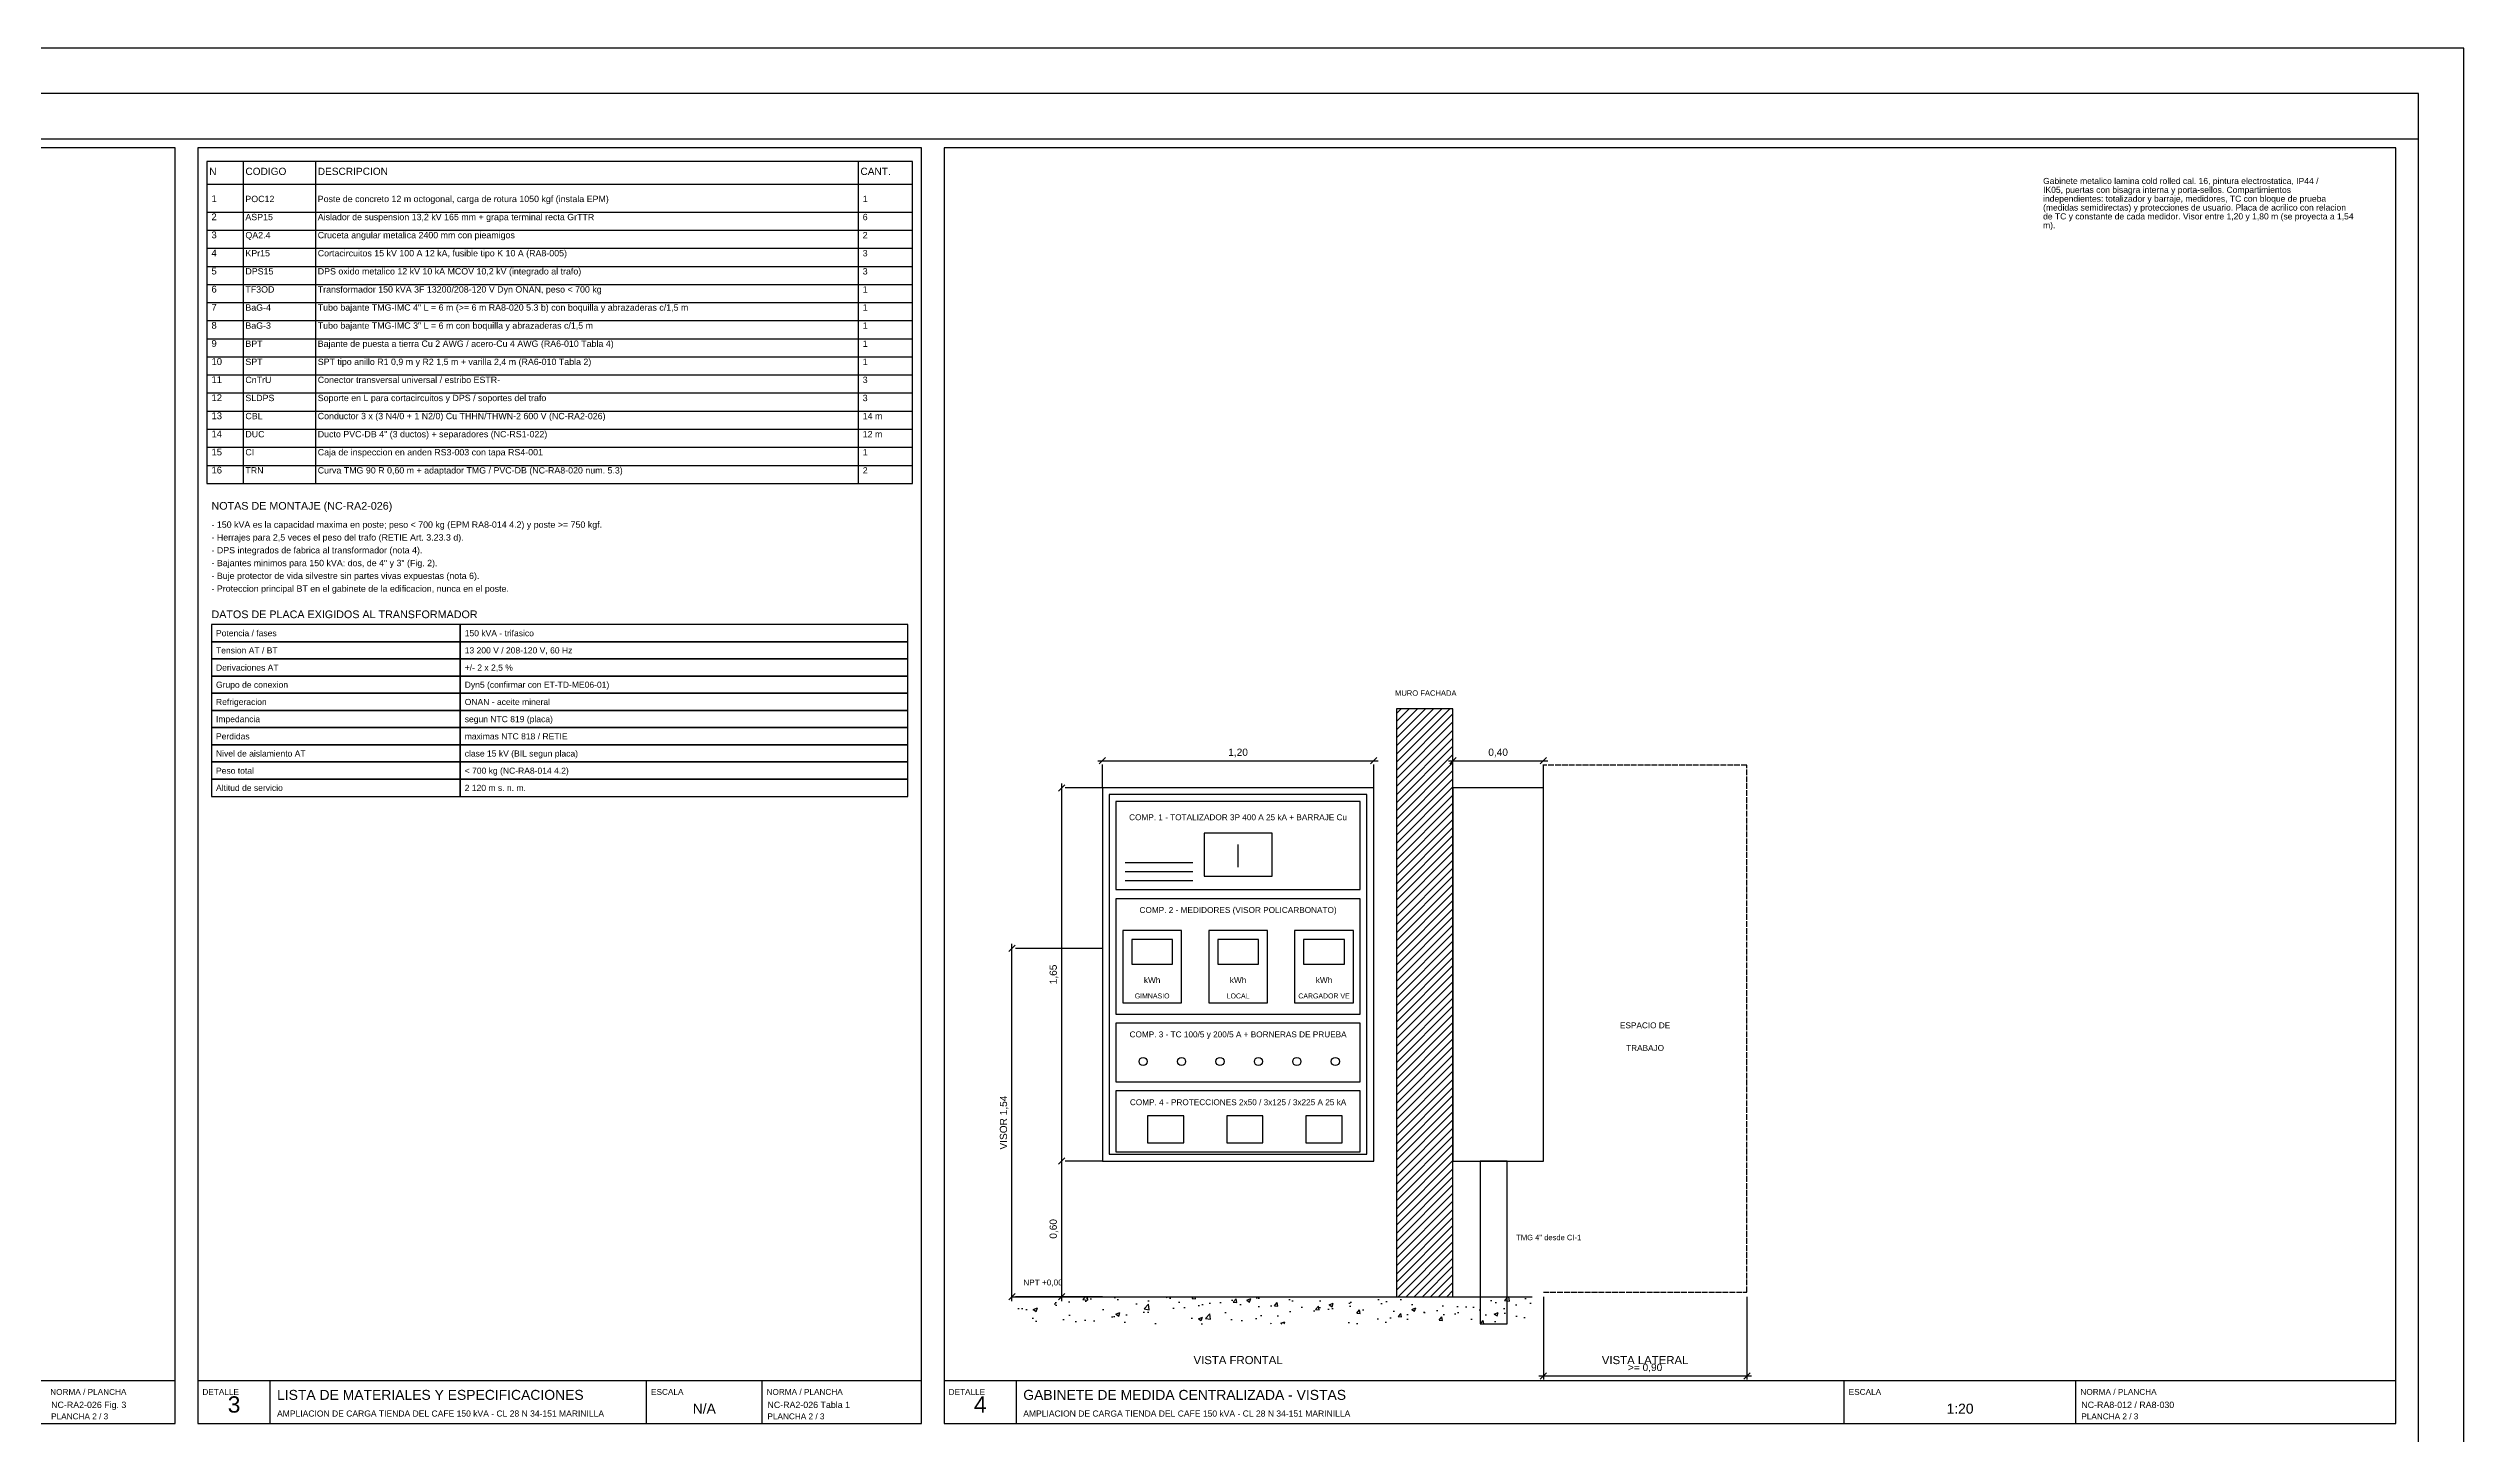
# Paper-space layout 'PLANCHA 2' of a CAD drawing. Header units: metres, sheet in millimetres. Extents: x 0 to 841, y 0 to 594.
# Drawn here: x 307 to 841, y 288 to 594 of the extents above; entities that cross this region are included whole.
import ezdxf
from ezdxf.enums import TextEntityAlignment as Align

# ---------------------------------------------------------------- set-up
doc = ezdxf.new("R2010")
doc.units = ezdxf.units.M
doc.linetypes.add('DASHED', pattern=[1.524, 1.27, -0.254])
for name, color, linetype in [('COTAS', 7, 'CONTINUOUS'), ('DET_CONTORNO', 7, 'CONTINUOUS'), ('DET_FINO', 7, 'CONTINUOUS'), ('DET_HATCH', 8, 'CONTINUOUS'), ('DET_OCULTO', 8, 'DASHED'), ('MARCO', 7, 'CONTINUOUS'), ('TABLAS', 7, 'CONTINUOUS'), ('TEXTO', 7, 'CONTINUOUS'), ('TITULOS', 5, 'CONTINUOUS')]:
    doc.layers.add(name, color=color, linetype=linetype)
doc.styles.add('ARIAL', font='arial.ttf')

psp = doc.layouts.new('PLANCHA 2')

# ---------------------------------------------------------------- hatches: boundary and pattern name
at = {"layer": 'DET_HATCH'}
h = psp.add_hatch(dxfattribs=at)
h.set_pattern_fill('ANSI31', scale=0.4)
h.paths.add_polyline_path([(605, 318), (617.5, 318), (617.5, 448), (605, 448)])
h = psp.add_hatch(dxfattribs=at)
h.set_pattern_fill('AR-CONC', scale=0.05)
h.paths.add_polyline_path([(520, 318), (635, 318), (635, 312), (520, 312)])

# ---------------------------------------------------------------- linework, layer by layer
at = {"layer": 'COTAS'}
for p, q in [((539, 436.5), (601, 436.5)), ((539.3, 435.8), (540.7, 437.2)), ((540, 430.5), (540, 435.7)), ((599.3, 435.8), (600.7, 437.2)), ((600, 430.5), (600, 435.7)), ((616.5, 436.5), (638.5, 436.5)), ((616.8, 435.8), (618.2, 437.2)), ((617.5, 430.5), (617.5, 435.7)), ((636.8, 435.8), (638.2, 437.2)), ((637.5, 430.5), (637.5, 435.7)), ((530.3, 429.8), (531.7, 431.2)), ((531, 347), (531, 431.5)), ((540, 430.5), (531.8, 430.5)), ((519.3, 394.3), (520.7, 395.7)), ((520, 317), (520, 396)), ((540, 395), (520.8, 395)), ((530.3, 347.3), (531.7, 348.7)), ((530.3, 347.3), (531.7, 348.7)), ((531, 317), (531, 349)), ((540, 348), (531.8, 348)), ((540, 348), (531.8, 348)), ((519.3, 317.3), (520.7, 318.7)), ((540, 318), (520.8, 318)), ((530.3, 317.3), (531.7, 318.7)), ((540, 318), (531.8, 318)), ((637.5, 318), (637.5, 299.7)), ((682.5, 318), (682.5, 299.7)), ((636.5, 300.5), (683.5, 300.5)), ((636.8, 299.8), (638.2, 301.2)), ((681.8, 299.8), (683.2, 301.2))]:
    psp.add_line(p, q, dxfattribs=at)
at = {"layer": 'DET_CONTORNO'}
for p, q in [((637.5, 348), (637.5, 430.5)), ((545, 414), (560, 414)), ((545, 412), (560, 412)), ((545, 410), (560, 410)), ((520, 318), (635, 318))]:
    psp.add_line(p, q, dxfattribs=at)
for points in [[(605, 318), (617.5, 318), (617.5, 448), (605, 448)], [(540, 348), (600, 348), (600, 430.5), (540, 430.5)], [(617.5, 348), (637.5, 348), (637.5, 430.5), (617.5, 430.5)], [(562.5, 411), (577.5, 411), (577.5, 420.5), (562.5, 420.5)], [(544.5, 383), (557.5, 383), (557.5, 399), (544.5, 399)], [(563.5, 383), (576.5, 383), (576.5, 399), (563.5, 399)], [(582.5, 383), (595.5, 383), (595.5, 399), (582.5, 399)], [(550, 352), (558, 352), (558, 358), (550, 358)], [(567.5, 352), (575.5, 352), (575.5, 358), (567.5, 358)], [(585, 352), (593, 352), (593, 358), (585, 358)]]:
    psp.add_lwpolyline(points, close=True, dxfattribs=at)
for centre in [(549, 370), (557.5, 370), (566, 370), (574.5, 370), (583, 370), (591.5, 370)]:
    psp.add_circle(centre, 0.9, dxfattribs=at)
at = {"layer": 'DET_FINO'}
psp.add_line((570, 413), (570, 418), dxfattribs=at)
for points in [[(541.5, 349.5), (598.5, 349.5), (598.5, 429), (541.5, 429)], [(543, 408), (597, 408), (597, 427.5), (543, 427.5)], [(543, 380.5), (597, 380.5), (597, 406), (543, 406)], [(546.5, 391.5), (555.5, 391.5), (555.5, 397), (546.5, 397)], [(565.5, 391.5), (574.5, 391.5), (574.5, 397), (565.5, 397)], [(584.5, 391.5), (593.5, 391.5), (593.5, 397), (584.5, 397)], [(543, 365.5), (597, 365.5), (597, 378.5), (543, 378.5)], [(543, 350), (597, 350), (597, 363.5), (543, 363.5)], [(623.5, 312), (629.5, 312), (629.5, 348), (623.5, 348)]]:
    psp.add_lwpolyline(points, close=True, dxfattribs=at)
at = {"layer": 'DET_OCULTO'}
psp.add_lwpolyline([(637.5, 319), (682.5, 319), (682.5, 435.5), (637.5, 435.5)], dxfattribs=at)
at = {"layer": 'MARCO'}
for p, q in [((10, 574), (831, 574)), ((205, 299.5), (335, 299.5)), ((340, 299.5), (500, 299.5)), ((356, 290), (356, 299.5)), ((439.2, 290), (439.2, 299.5)), ((464.736, 290), (464.736, 299.5)), ((505, 299.5), (826, 299.5)), ((521, 290), (521, 299.5)), ((704.02, 290), (704.02, 299.5)), ((755.252, 290), (755.252, 299.5))]:
    psp.add_line(p, q, dxfattribs=at)
for points in [[(0, 0), (841, 0), (841, 594), (0, 594)], [(10, 10), (831, 10), (831, 584), (10, 584)], [(205, 290), (335, 290), (335, 572), (205, 572)], [(340, 290), (500, 290), (500, 572), (340, 572)], [(505, 290), (826, 290), (826, 572), (505, 572)]]:
    psp.add_lwpolyline(points, close=True, dxfattribs=at)
at = {"layer": 'TABLAS'}
for p, q in [((350, 569), (350, 497.8)), ((366, 569), (366, 497.8)), ((486, 569), (486, 497.8)), ((342, 564), (498, 564)), ((342, 557.8), (498, 557.8)), ((342, 553.8), (498, 553.8)), ((342, 549.8), (498, 549.8)), ((342, 545.8), (498, 545.8)), ((342, 541.8), (498, 541.8)), ((342, 537.8), (498, 537.8)), ((342, 533.8), (498, 533.8)), ((342, 529.8), (498, 529.8)), ((342, 525.8), (498, 525.8)), ((342, 521.8), (498, 521.8)), ((342, 517.8), (498, 517.8)), ((342, 513.8), (498, 513.8)), ((342, 509.8), (498, 509.8)), ((342, 505.8), (498, 505.8)), ((342, 501.8), (498, 501.8)), ((342, 497.8), (498, 497.8))]:
    psp.add_line(p, q, dxfattribs=at)
for points in [[(342, 497.8), (498, 497.8), (498, 569), (342, 569)], [(343, 462.82), (398, 462.82), (398, 466.62), (343, 466.62)], [(398, 462.82), (497, 462.82), (497, 466.62), (398, 466.62)], [(343, 459.02), (398, 459.02), (398, 462.82), (343, 462.82)], [(398, 459.02), (497, 459.02), (497, 462.82), (398, 462.82)], [(343, 455.22), (398, 455.22), (398, 459.02), (343, 459.02)], [(343, 451.42), (398, 451.42), (398, 455.22), (343, 455.22)], [(398, 455.22), (497, 455.22), (497, 459.02), (398, 459.02)], [(398, 451.42), (497, 451.42), (497, 455.22), (398, 455.22)], [(343, 447.62), (398, 447.62), (398, 451.42), (343, 451.42)], [(398, 447.62), (497, 447.62), (497, 451.42), (398, 451.42)], [(343, 443.82), (398, 443.82), (398, 447.62), (343, 447.62)], [(343, 440.02), (398, 440.02), (398, 443.82), (343, 443.82)], [(398, 443.82), (497, 443.82), (497, 447.62), (398, 447.62)], [(398, 440.02), (497, 440.02), (497, 443.82), (398, 443.82)], [(343, 436.22), (398, 436.22), (398, 440.02), (343, 440.02)], [(398, 436.22), (497, 436.22), (497, 440.02), (398, 440.02)], [(343, 432.42), (398, 432.42), (398, 436.22), (343, 436.22)], [(398, 432.42), (497, 432.42), (497, 436.22), (398, 436.22)], [(343, 428.62), (398, 428.62), (398, 432.42), (343, 432.42)], [(398, 428.62), (497, 428.62), (497, 432.42), (398, 432.42)]]:
    psp.add_lwpolyline(points, close=True, dxfattribs=at)

# ---------------------------------------------------------------- texts
at = {"layer": 'COTAS', "style": 'ARIAL'}
for s, p in [('1,20', (570, 437.1)), ('0,40', (627.5, 437.1)), ('>= 0,90', (660, 301.1))]:
    psp.add_text(s, height=1.6, dxfattribs=at).set_placement(p, align=Align.BOTTOM_CENTER)
for s, p in [('1,65', (530.4, 389.25)), ('VISOR 1,54', (519.4, 356.5)), ('0,60', (530.4, 333))]:
    psp.add_text(s, height=1.6, rotation=90, dxfattribs=at).set_placement(p, align=Align.BOTTOM_CENTER)
at = {"layer": 'TEXTO', "style": 'ARIAL'}
for s, height, p in [('1', 1.5, (343, 560)), ('POC12', 1.4, (350.5, 560)), ('Poste de concreto 12 m octogonal, carga de rotura 1050 kgf (instala EPM)', 1.4, (366.5, 560)), ('1', 1.4, (487, 560)), ('Gabinete metalico lamina cold rolled cal. 16, pintura electrostatica, IP44 /', 1.35, (748, 564)), ('independientes: totalizador y barraje, medidores, TC con bloque de prueba', 1.35, (748, 560.085)), ('IK05, puertas con bisagra interna y porta-sellos. Compartimientos', 1.35, (748, 562.043)), ('2', 1.5, (343, 556)), ('ASP15', 1.4, (350.5, 556)), ('Aislador de suspension 13,2 kV 165 mm + grapa terminal recta GrTTR', 1.4, (366.5, 556)), ('6', 1.4, (487, 556)), ('de TC y constante de cada medidor. Visor entre 1,20 y 1,80 m (se proyecta a 1,54', 1.35, (748, 556.17)), ('(medidas semidirectas) y protecciones de usuario. Placa de acrilico con relacion', 1.35, (748, 558.128)), ('m).', 1.35, (748, 554.213)), ('3', 1.5, (343, 552)), ('QA2.4', 1.4, (350.5, 552)), ('Cruceta angular metalica 2400 mm con pieamigos', 1.4, (366.5, 552)), ('2', 1.4, (487, 552)), ('4', 1.5, (343, 548)), ('5', 1.5, (343, 544)), ('KPr15', 1.4, (350.5, 548)), ('DPS15', 1.4, (350.5, 544)), ('Cortacircuitos 15 kV 100 A 12 kA, fusible tipo K 10 A (RA8-005)', 1.4, (366.5, 548)), ('DPS oxido metalico 12 kV 10 kA MCOV 10,2 kV (integrado al trafo)', 1.4, (366.5, 544)), ('3', 1.4, (487, 548)), ('3', 1.4, (487, 544)), ('6', 1.5, (343, 540)), ('TF3OD', 1.4, (350.5, 540)), ('Transformador 150 kVA 3F 13200/208-120 V Dyn ONAN, peso < 700 kg', 1.4, (366.5, 540)), ('1', 1.4, (487, 540)), ('7', 1.5, (343, 536)), ('BaG-4', 1.4, (350.5, 536)), ('Tubo bajante TMG-IMC 4" L = 6 m (>= 6 m RA8-020 5.3 b) con boquilla y abrazaderas c/1,5 m', 1.4, (366.5, 536)), ('1', 1.4, (487, 536)), ('8', 1.5, (343, 532)), ('9', 1.5, (343, 528)), ('BaG-3', 1.4, (350.5, 532)), ('BPT', 1.4, (350.5, 528)), ('Tubo bajante TMG-IMC 3" L = 6 m con boquilla y abrazaderas c/1,5 m', 1.4, (366.5, 532)), ('Bajante de puesta a tierra Cu 2 AWG / acero-Cu 4 AWG (RA6-010 Tabla 4)', 1.4, (366.5, 528)), ('1', 1.4, (487, 532)), ('1', 1.4, (487, 528)), ('10', 1.5, (343, 524)), ('SPT', 1.4, (350.5, 524)), ('SPT tipo anillo R1 0,9 m y R2 1,5 m + varilla 2,4 m (RA6-010 Tabla 2)', 1.4, (366.5, 524)), ('1', 1.4, (487, 524)), ('11', 1.5, (343, 520)), ('CnTrU', 1.4, (350.5, 520)), ('Conector transversal universal / estribo ESTR-', 1.4, (366.5, 520)), ('3', 1.4, (487, 520)), ('12', 1.5, (343, 516)), ('13', 1.5, (343, 512)), ('SLDPS', 1.4, (350.5, 516)), ('CBL', 1.4, (350.5, 512)), ('Soporte en L para cortacircuitos y DPS / soportes del trafo', 1.4, (366.5, 516)), ('Conductor 3 x (3 N4/0 + 1 N2/0) Cu THHN/THWN-2 600 V (NC-RA2-026)', 1.4, (366.5, 512)), ('3', 1.4, (487, 516)), ('14 m', 1.4, (487, 512)), ('14', 1.5, (343, 508)), ('DUC', 1.4, (350.5, 508)), ('Ducto PVC-DB 4" (3 ductos) + separadores (NC-RS1-022)', 1.4, (366.5, 508)), ('12 m', 1.4, (487, 508)), ('15', 1.5, (343, 504)), ('CI', 1.4, (350.5, 504)), ('Caja de inspeccion en anden RS3-003 con tapa RS4-001', 1.4, (366.5, 504)), ('1', 1.4, (487, 504)), ('16', 1.5, (343, 500)), ('TRN', 1.4, (350.5, 500)), ('Curva TMG 90 R 0,60 m + adaptador TMG / PVC-DB (NC-RA8-020 num. 5.3)', 1.4, (366.5, 500)), ('2', 1.4, (487, 500)), ('- 150 kVA es la capacidad maxima en poste; peso < 700 kg (EPM RA8-014 4.2) y poste >= 750 kgf.', 1.4, (343, 488)), ('- Herrajes para 2,5 veces el peso del trafo (RETIE Art. 3.23.3 d).', 1.4, (343, 485.17)), ('- DPS integrados de fabrica al transformador (nota 4).', 1.4, (343, 482.34)), ('- Bajantes minimos para 150 kVA: dos, de 4" y 3" (Fig. 2).', 1.4, (343, 479.51)), ('- Buje protector de vida silvestre sin partes vivas expuestas (nota 6).', 1.4, (343, 476.68)), ('- Proteccion principal BT en el gabinete de la edificacion, nunca en el poste.', 1.4, (343, 473.85)), ('Potencia / fases', 1.35, (344, 464.02)), ('150 kVA - trifasico', 1.35, (399, 464.02)), ('Tension AT / BT', 1.35, (344, 460.22)), ('13 200 V / 208-120 V, 60 Hz', 1.35, (399, 460.22)), ('Grupo de conexion', 1.35, (344, 452.62)), ('Derivaciones AT', 1.35, (344, 456.42)), ('+/- 2 x 2,5 %', 1.35, (399, 456.42)), ('Dyn5 (confirmar con ET-TD-ME06-01)', 1.35, (399, 452.62)), ('Refrigeracion', 1.35, (344, 448.82)), ('ONAN - aceite mineral', 1.35, (399, 448.82)), ('Impedancia', 1.35, (344, 445.02)), ('segun NTC 819 (placa)', 1.35, (399, 445.02)), ('Perdidas', 1.35, (344, 441.22)), ('Nivel de aislamiento AT', 1.35, (344, 437.42)), ('clase 15 kV (BIL segun placa)', 1.35, (399, 437.42)), ('maximas NTC 818 / RETIE', 1.35, (399, 441.22)), ('Peso total', 1.35, (344, 433.62)), ('< 700 kg (NC-RA8-014 4.2)', 1.35, (399, 433.62)), ('Altitud de servicio', 1.35, (344, 429.82)), ('2 120 m s. n. m.', 1.35, (399, 429.82)), ('TMG 4" desde CI-1', 1.2, (631.5, 330.5)), ('NPT +0,00', 1.3, (522.5, 320.5)), ('NC-RA2-026 Fig. 3', 1.4, (307.548, 293.4)), ('NC-RA2-026 Tabla 1', 1.4, (465.936, 293.4)), ('NC-RA8-012 / RA8-030', 1.4, (756.452, 293.4)), ('PLANCHA 2 / 3', 1.3, (307.548, 290.9)), ('AMPLIACION DE CARGA TIENDA DEL CAFE 150 kVA - CL 28 N 34-151 MARINILLA', 1.35, (357.5, 291.5)), ('PLANCHA 2 / 3', 1.3, (465.936, 290.9)), ('AMPLIACION DE CARGA TIENDA DEL CAFE 150 kVA - CL 28 N 34-151 MARINILLA', 1.35, (522.5, 291.5)), ('PLANCHA 2 / 3', 1.3, (756.452, 290.9))]:
    psp.add_text(s, height=height, dxfattribs=at).set_placement(p)
for s, height, p in [('MURO FACHADA', 1.2, (611.5, 450.5)), ('N/A', 2.2, (451.968, 291.5)), ('1:20', 2.2, (729.636, 291.5))]:
    psp.add_text(s, height=height, dxfattribs=at).set_placement(p, align=Align.BOTTOM_CENTER)
for s, height, p in [('COMP. 1 - TOTALIZADOR 3P 400 A 25 kA + BARRAJE Cu', 1.3, (570, 424)), ('COMP. 2 - MEDIDORES (VISOR POLICARBONATO)', 1.3, (570, 403.5)), ('GIMNASIO', 1.1, (551, 384.5)), ('kWh', 1.3, (551, 388)), ('LOCAL', 1.1, (570, 384.5)), ('kWh', 1.3, (570, 388)), ('CARGADOR VE', 1.1, (589, 384.5)), ('kWh', 1.3, (589, 388)), ('COMP. 3 - TC 100/5 y 200/5 A + BORNERAS DE PRUEBA', 1.3, (570, 376)), ('ESPACIO DE', 1.3, (660, 378)), ('TRABAJO', 1.3, (660, 373)), ('COMP. 4 - PROTECCIONES 2x50 / 3x125 / 3x225 A 25 kA', 1.3, (570, 361))]:
    psp.add_text(s, height=height, dxfattribs=at).set_placement(p, align=Align.MIDDLE_CENTER)
at = {"layer": 'TITULOS', "style": 'ARIAL'}
for s, height, p in [('N', 1.6, (342.5, 566)), ('CODIGO', 1.6, (350.5, 566)), ('DESCRIPCION', 1.6, (366.5, 566)), ('CANT.', 1.6, (486.5, 566)), ('NOTAS DE MONTAJE (NC-RA2-026)', 1.7, (343, 492)), ('DATOS DE PLACA EXIGIDOS AL TRANSFORMADOR', 1.7, (343, 468.02)), ('NORMA / PLANCHA', 1.3, (307.348, 296.3)), ('DETALLE', 1.3, (341, 296.3)), ('LISTA DE MATERIALES Y ESPECIFICACIONES', 2.2, (357.5, 295.2)), ('ESCALA', 1.3, (440.2, 296.3)), ('NORMA / PLANCHA', 1.3, (465.736, 296.3)), ('DETALLE', 1.3, (506, 296.3)), ('GABINETE DE MEDIDA CENTRALIZADA - VISTAS', 2.2, (522.5, 295.2)), ('ESCALA', 1.3, (705.02, 296.3)), ('NORMA / PLANCHA', 1.3, (756.252, 296.3))]:
    psp.add_text(s, height=height, dxfattribs=at).set_placement(p)
for s, p in [('VISTA FRONTAL', (570, 304)), ('VISTA LATERAL', (660, 304))]:
    psp.add_text(s, height=1.8, dxfattribs=at).set_placement(p, align=Align.MIDDLE_CENTER)
for s, p in [('3', (348, 291.3)), ('4', (513, 291.3))]:
    psp.add_text(s, height=3.6, dxfattribs=at).set_placement(p, align=Align.BOTTOM_CENTER)

doc.saveas('drawing.dxf')
